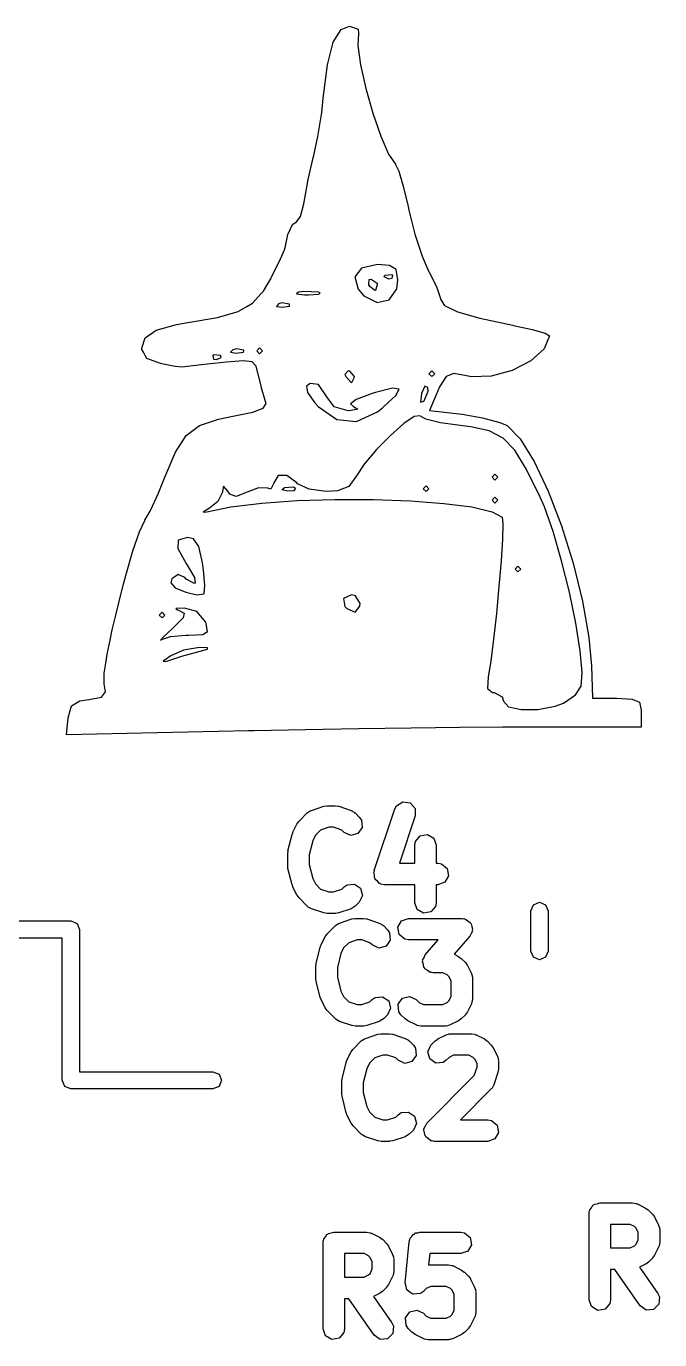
# Model space of a CAD drawing. Extents: x 83.3 to 116.7, y -117 to -83.3.
# Drawn here: x 88.71 to 93.13, y -92.75 to -83.6 of the extents above; entities that cross this region are included whole.
import ezdxf

# ---------------------------------------------------------------- set-up
doc = ezdxf.new("R2010")
doc.units = 0
doc.layers.add('BLACK', color=7, linetype='CONTINUOUS')

msp = doc.modelspace()

# ---------------------------------------------------------------- linework, layer by layer
at = {"layer": 'BLACK', "linetype": 'CONTINUOUS'}
for p, q in [((90.8536, -83.7102), (90.9085, -83.6227)), ((90.9085, -83.6227), (90.9674, -83.6)), ((90.9674, -83.6), (91.0264, -83.6193)), ((91.0291, -83.6506), (91.0242, -83.7332)), ((91.0264, -83.6193), (91.0291, -83.6506)), ((90.8125, -83.8678), (90.8536, -83.7102)), ((91.0242, -83.7332), (91.0434, -83.8677)), ((90.7836, -84.1), (90.8125, -83.8678)), ((91.0434, -83.8677), (91.0805, -84.0322)), ((91.0805, -84.0322), (91.1294, -84.2054)), ((90.7726, -84.201), (90.7836, -84.1)), ((90.7467, -84.3673), (90.7726, -84.201)), ((91.1294, -84.2054), (91.184, -84.3655)), ((90.7173, -84.5), (90.7467, -84.3673)), ((91.184, -84.3655), (91.2381, -84.4909)), ((90.7131, -84.5154), (90.7173, -84.5)), ((91.2381, -84.4909), (91.2857, -84.5601)), ((90.6773, -84.6666), (90.7131, -84.5154)), ((91.2857, -84.5601), (91.2877, -84.5616)), ((91.2877, -84.5616), (91.3097, -84.6086)), ((90.6517, -84.81), (90.6773, -84.6666)), ((91.3097, -84.6086), (91.3407, -84.7132)), ((91.3407, -84.7132), (91.3745, -84.8544)), ((90.6245, -84.9247), (90.6475, -84.8372)), ((90.6475, -84.8372), (90.6517, -84.81)), ((91.3745, -84.8544), (91.3801, -84.8806)), ((90.5702, -84.981), (90.5985, -84.96)), ((90.5985, -84.96), (90.6245, -84.9247)), ((91.3801, -84.8806), (91.422, -85.0471)), ((90.5208, -85.1302), (90.5362, -85.0496)), ((90.5362, -85.0496), (90.5702, -84.981)), ((91.422, -85.0471), (91.4722, -85.2009)), ((90.5125, -85.1578), (90.5208, -85.1302)), ((90.4237, -85.3452), (90.4756, -85.2413)), ((90.4756, -85.2413), (90.5125, -85.1578)), ((91.4722, -85.2009), (91.5202, -85.3093)), ((91.049, -85.2836), (91.0024, -85.3452)), ((91.1605, -85.26), (91.049, -85.2836)), ((91.2443, -85.265), (91.1605, -85.26)), ((91.2071, -85.3454), (91.2133, -85.3333)), ((91.2133, -85.3333), (91.2608, -85.3285)), ((91.2913, -85.2943), (91.2443, -85.265)), ((91.2608, -85.3285), (91.2667, -85.3333)), ((91.2667, -85.3333), (91.2612, -85.3571)), ((91.304, -85.3663), (91.2913, -85.2943)), ((91.5202, -85.3093), (91.5213, -85.3112)), ((91.5213, -85.3112), (91.5727, -85.4117)), ((90.3659, -85.4447), (90.4193, -85.3541)), ((90.4193, -85.3541), (90.4237, -85.3452)), ((91.0024, -85.3452), (91.0269, -85.4308)), ((91.1, -85.4), (91.1032, -85.3631)), ((91.1082, -85.412), (91.1, -85.4)), ((91.1032, -85.3631), (91.1176, -85.36)), ((91.1424, -85.44), (91.1082, -85.412)), ((91.1176, -85.36), (91.1584, -85.389)), ((91.16, -85.4), (91.1464, -85.439)), ((91.1584, -85.389), (91.16, -85.4)), ((91.24, -85.36), (91.2071, -85.3454)), ((91.2612, -85.3571), (91.24, -85.36)), ((91.2966, -85.4283), (91.304, -85.3663)), ((91.5727, -85.4117), (91.5991, -85.4893)), ((90.2911, -85.5274), (90.3484, -85.464)), ((90.3484, -85.464), (90.3659, -85.4447)), ((90.61, -85.4524), (90.5975, -85.464)), ((90.5975, -85.464), (90.6529, -85.4703)), ((90.6486, -85.4462), (90.61, -85.4524)), ((90.75, -85.4524), (90.6486, -85.4462)), ((90.6529, -85.4703), (90.68, -85.4707)), ((90.68, -85.4707), (90.7528, -85.4665)), ((90.7613, -85.4562), (90.75, -85.4524)), ((90.7528, -85.4665), (90.7613, -85.4562)), ((91.0269, -85.4308), (91.0664, -85.4773)), ((91.0664, -85.4773), (91.1583, -85.5241)), ((91.1464, -85.439), (91.1424, -85.44)), ((91.1583, -85.5241), (91.2431, -85.504)), ((91.2431, -85.504), (91.2966, -85.4283)), ((91.5991, -85.4893), (91.6, -85.4992)), ((91.6, -85.4992), (91.6285, -85.5442)), ((90.0462, -85.6273), (90.1905, -85.5851)), ((90.1905, -85.5851), (90.2509, -85.5504)), ((90.2509, -85.5504), (90.2911, -85.5274)), ((90.4725, -85.5327), (90.4573, -85.5504)), ((90.4573, -85.5504), (90.4967, -85.5568)), ((90.4956, -85.5263), (90.4725, -85.5327)), ((90.5492, -85.5358), (90.4956, -85.5263)), ((90.4967, -85.5568), (90.5485, -85.5495)), ((90.5485, -85.5495), (90.5492, -85.5358)), ((91.6285, -85.5442), (91.7181, -85.5883)), ((91.7181, -85.5883), (91.8751, -85.6335)), ((89.6198, -85.7164), (89.7608, -85.6772)), ((89.7608, -85.6772), (89.84, -85.6637)), ((89.84, -85.6637), (90.0462, -85.6273)), ((91.8751, -85.6335), (92.1056, -85.6822)), ((92.1056, -85.6822), (92.11, -85.6831)), ((92.11, -85.6831), (92.2388, -85.7112)), ((89.52, -85.8424), (89.5431, -85.7694)), ((89.5431, -85.7694), (89.6198, -85.7164)), ((92.2388, -85.7112), (92.329, -85.738)), ((92.36, -85.7563), (92.3237, -85.8453)), ((92.329, -85.738), (92.36, -85.7563)), ((89.5202, -85.8503), (89.52, -85.8424)), ((89.5308, -85.8704), (89.5202, -85.8503)), ((89.5428, -85.8933), (89.5308, -85.8704)), ((90.1525, -85.8527), (90.1373, -85.8704)), ((90.1373, -85.8704), (90.1767, -85.8768)), ((90.1756, -85.8463), (90.1525, -85.8527)), ((90.2292, -85.8558), (90.1756, -85.8463)), ((90.1767, -85.8768), (90.2285, -85.8695)), ((90.2285, -85.8695), (90.229, -85.86)), ((90.229, -85.86), (90.2292, -85.8558)), ((90.34, -85.84), (90.32, -85.86)), ((90.32, -85.86), (90.34, -85.88)), ((90.36, -85.86), (90.34, -85.84)), ((90.34, -85.88), (90.36, -85.86)), ((92.3237, -85.8453), (92.2294, -85.9288)), ((89.5528, -85.9124), (89.5428, -85.8933)), ((89.65, -85.9494), (89.5528, -85.9124)), ((89.6586, -85.9513), (89.65, -85.9494)), ((89.7509, -85.9683), (89.6586, -85.9513)), ((89.8, -85.9733), (89.7509, -85.9683)), ((89.8365, -85.9688), (89.8, -85.9733)), ((89.933, -85.9579), (89.8365, -85.9688)), ((90.0647, -85.9435), (89.933, -85.9579)), ((90.0192, -85.8885), (90.0133, -85.8933)), ((90.0133, -85.8933), (90.0188, -85.9171)), ((90.0188, -85.9171), (90.04, -85.92)), ((90.0667, -85.8933), (90.0192, -85.8885)), ((90.04, -85.92), (90.0729, -85.9054)), ((90.1094, -85.9387), (90.0647, -85.9435)), ((90.0729, -85.9054), (90.0667, -85.8933)), ((90.2253, -85.9294), (90.1094, -85.9387)), ((90.2875, -85.9369), (90.2253, -85.9294)), ((90.3163, -85.9679), (90.2875, -85.9369)), ((90.3309, -86.0245), (90.3163, -85.9679)), ((92.2294, -85.9288), (92.0989, -85.9963)), ((90.3319, -86.0286), (90.3309, -86.0245)), ((90.3504, -86.1072), (90.3319, -86.0286)), ((90.9576, -86), (90.9337, -86.0245)), ((90.9337, -86.0245), (90.94, -86.04)), ((90.94, -86.04), (90.9759, -86.0782)), ((90.9692, -86.0015), (90.9576, -86)), ((90.984, -86.02), (90.9692, -86.0015)), ((90.9824, -86.08), (90.9995, -86.0491)), ((91, -86.04), (90.984, -86.02)), ((90.9995, -86.0491), (91, -86.04)), ((91.54, -86), (91.52, -86.02)), ((91.52, -86.02), (91.54, -86.04)), ((91.56, -86.02), (91.54, -86)), ((91.54, -86.04), (91.56, -86.02)), ((91.6394, -86.0379), (91.5943, -86.1112)), ((91.6935, -86.0175), (91.6394, -86.0379)), ((91.781, -86.0345), (91.6935, -86.0175)), ((91.8165, -86.0418), (91.781, -86.0345)), ((91.954, -86.0375), (91.8165, -86.0418)), ((92.0989, -85.9963), (91.954, -86.0375)), ((90.3527, -86.117), (90.3504, -86.1072)), ((90.3797, -86.2053), (90.3527, -86.117)), ((90.6914, -86.0878), (90.6661, -86.1072)), ((90.6661, -86.1072), (90.6734, -86.1501)), ((90.6734, -86.1501), (90.7251, -86.2233)), ((90.7503, -86.0947), (90.6914, -86.0878)), ((90.8073, -86.18), (90.7503, -86.0947)), ((90.9759, -86.0782), (90.9824, -86.08)), ((91.1237, -86.1569), (91.0122, -86.1983)), ((91.1478, -86.1493), (91.1237, -86.1569)), ((91.2649, -86.1197), (91.1478, -86.1493)), ((91.3114, -86.1266), (91.2649, -86.1197)), ((91.2883, -86.1716), (91.3114, -86.1266)), ((91.4692, -86.1568), (91.4602, -86.2185)), ((91.4909, -86.1052), (91.4692, -86.1568)), ((91.4867, -86.2093), (91.5149, -86.1401)), ((91.5115, -86.1145), (91.4909, -86.1052)), ((91.5149, -86.1401), (91.5115, -86.1145)), ((91.5943, -86.1112), (91.5696, -86.1674)), ((90.3636, -86.2602), (90.3846, -86.2277)), ((90.3846, -86.2277), (90.3797, -86.2053)), ((90.7251, -86.2233), (90.7469, -86.2472)), ((90.7469, -86.2472), (90.8773, -86.3393)), ((90.8591, -86.2506), (90.8073, -86.18)), ((91.0122, -86.1983), (90.9741, -86.2284)), ((90.9741, -86.2284), (90.9937, -86.2472)), ((90.9937, -86.2472), (91.0233, -86.2673)), ((91.1969, -86.2564), (91.2378, -86.2185)), ((91.2378, -86.2185), (91.2883, -86.1716)), ((91.4602, -86.2185), (91.4849, -86.2111)), ((91.4849, -86.2111), (91.4867, -86.2093)), ((91.5696, -86.1674), (91.5241, -86.2748)), ((89.9219, -86.3793), (90.0527, -86.3351)), ((90.0527, -86.3351), (90.1541, -86.3148)), ((90.1541, -86.3148), (90.2915, -86.2869)), ((90.2915, -86.2869), (90.3636, -86.2602)), ((90.9564, -86.2772), (90.8591, -86.2506)), ((90.8773, -86.3393), (91.0155, -86.3519)), ((90.9784, -86.2763), (90.9564, -86.2772)), ((91.0233, -86.2673), (90.9784, -86.2763)), ((91.0155, -86.3519), (91.1606, -86.2848)), ((91.1606, -86.2848), (91.1969, -86.2564)), ((91.4175, -86.3166), (91.344, -86.3668)), ((91.4557, -86.3131), (91.4175, -86.3166)), ((91.4991, -86.3359), (91.4557, -86.3131)), ((91.6013, -86.3611), (91.4991, -86.3359)), ((91.5241, -86.2748), (91.7521, -86.3016)), ((91.7521, -86.3016), (91.8939, -86.3257)), ((91.8939, -86.3257), (92.0138, -86.3588)), ((89.8287, -86.4502), (89.9219, -86.3793)), ((91.344, -86.3668), (91.251, -86.4487)), ((91.7375, -86.3812), (91.6013, -86.3611)), ((91.8121, -86.3903), (91.7375, -86.3812)), ((91.9389, -86.4179), (91.8121, -86.3903)), ((92.0361, -86.4675), (91.9389, -86.4179)), ((92.0138, -86.3588), (92.064, -86.3812)), ((92.064, -86.3812), (92.1564, -86.4737)), ((89.7543, -86.5648), (89.8287, -86.4502)), ((91.251, -86.4487), (91.1543, -86.5476)), ((92.1182, -86.5523), (92.0361, -86.4675)), ((92.1564, -86.4737), (92.254, -86.6306)), ((89.6795, -86.74), (89.7543, -86.5648)), ((91.1543, -86.5476), (91.0696, -86.6484)), ((92.1999, -86.6854), (92.1182, -86.5523)), ((91.0696, -86.6484), (91.0158, -86.73)), ((92.2961, -86.88), (92.1999, -86.6854)), ((92.254, -86.6306), (92.3514, -86.8368)), ((89.6322, -86.8563), (89.6795, -86.74)), ((90.44, -86.7824), (90.4192, -86.8229)), ((90.4682, -86.7284), (90.44, -86.7796)), ((90.44, -86.7796), (90.44, -86.7824)), ((90.5304, -86.7284), (90.4682, -86.7284)), ((90.6, -86.78), (90.5304, -86.7284)), ((90.6049, -86.7853), (90.6, -86.78)), ((90.6853, -86.8245), (90.6049, -86.7853)), ((91.0158, -86.73), (90.9606, -86.8053)), ((91.96, -86.74), (91.98, -86.72)), ((91.98, -86.76), (91.96, -86.74)), ((91.98, -86.72), (92, -86.74)), ((92, -86.74), (91.98, -86.76)), ((89.5792, -86.9722), (89.6322, -86.8563)), ((90.0806, -86.8439), (90.048, -86.9097)), ((90.0807, -86.8393), (90.0806, -86.8439)), ((90.0882, -86.802), (90.0807, -86.8393)), ((90.118, -86.8382), (90.0882, -86.802)), ((90.1333, -86.8589), (90.118, -86.8382)), ((90.1767, -86.8753), (90.1333, -86.8589)), ((90.2536, -86.8434), (90.1767, -86.8753)), ((90.332, -86.8148), (90.2536, -86.8434)), ((90.3962, -86.8176), (90.332, -86.8148)), ((90.4192, -86.8229), (90.3962, -86.8176)), ((90.494, -86.8271), (90.5125, -86.8127)), ((90.5367, -86.8368), (90.494, -86.8271)), ((90.5125, -86.8127), (90.575, -86.8079)), ((90.5772, -86.834), (90.5367, -86.8368)), ((90.575, -86.8079), (90.5892, -86.8158)), ((90.5892, -86.8158), (90.5772, -86.834)), ((90.8039, -86.84), (90.6853, -86.8245)), ((90.8817, -86.8359), (90.8039, -86.84)), ((90.9606, -86.8053), (90.8817, -86.8359)), ((91.48, -86.82), (91.5, -86.8)), ((91.5, -86.84), (91.48, -86.82)), ((91.5, -86.8), (91.52, -86.82)), ((91.52, -86.82), (91.5, -86.84)), ((91.96, -86.9), (91.98, -86.88)), ((91.98, -86.88), (92, -86.9)), ((92.3246, -86.9461), (92.2961, -86.88)), ((92.3514, -86.8368), (92.4435, -87.0776)), ((89.5734, -86.9826), (89.5792, -86.9722)), ((89.99, -86.9551), (89.9474, -86.9826)), ((89.9474, -86.9826), (89.9717, -86.9819)), ((89.9717, -86.9819), (90.1401, -86.9462)), ((90.048, -86.9097), (89.99, -86.9551)), ((90.1401, -86.9462), (90.3545, -86.92)), ((90.3545, -86.92), (90.6008, -86.903)), ((90.6008, -86.903), (90.8649, -86.8949)), ((90.8649, -86.8949), (91.1328, -86.8956)), ((91.1328, -86.8956), (91.3903, -86.9048)), ((91.3903, -86.9048), (91.6232, -86.9222)), ((91.6232, -86.9222), (91.8177, -86.9476)), ((91.8177, -86.9476), (91.9594, -86.9807)), ((91.9594, -86.9807), (92.031, -87.0177)), ((91.98, -86.92), (91.96, -86.9)), ((92, -86.9), (91.98, -86.92)), ((92.3855, -87.1187), (92.3246, -86.9461)), ((89.503, -87.1196), (89.5391, -87.0426)), ((89.5391, -87.0426), (89.541, -87.04)), ((89.541, -87.04), (89.5734, -86.9826)), ((92.031, -87.0177), (92.0355, -87.0634)), ((92.0355, -87.0634), (92.0322, -87.1711)), ((89.4575, -87.2532), (89.503, -87.1196)), ((89.8375, -87.16), (89.7734, -87.1785)), ((89.8802, -87.1701), (89.8375, -87.16)), ((92.4448, -87.3233), (92.3855, -87.1187)), ((92.4435, -87.0776), (92.5249, -87.3378)), ((89.4076, -87.4242), (89.4575, -87.2532)), ((89.7734, -87.1785), (89.77, -87.2374)), ((89.77, -87.2374), (89.8275, -87.3419)), ((89.9168, -87.2229), (89.8802, -87.1701)), ((89.9417, -87.3375), (89.9168, -87.2229)), ((92.0322, -87.1711), (92.0224, -87.323)), ((89.8275, -87.3419), (89.8427, -87.3638)), ((89.9484, -87.387), (89.9417, -87.3375)), ((92.0224, -87.323), (92.0079, -87.5017)), ((92.4987, -87.5418), (92.4448, -87.3233)), ((92.5249, -87.3378), (92.5904, -87.6026)), ((89.3944, -87.4746), (89.4076, -87.4242)), ((89.7731, -87.4185), (89.7278, -87.4471)), ((89.8196, -87.4393), (89.7731, -87.4185)), ((89.8283, -87.4508), (89.8196, -87.4393)), ((89.8427, -87.3638), (89.8866, -87.439)), ((89.8866, -87.439), (89.8907, -87.4783)), ((89.9573, -87.4917), (89.9484, -87.387)), ((92.12, -87.38), (92.14, -87.36)), ((92.14, -87.4), (92.12, -87.38)), ((92.14, -87.36), (92.16, -87.38)), ((92.16, -87.38), (92.14, -87.4)), ((89.3656, -87.5844), (89.3944, -87.4746)), ((89.7278, -87.4471), (89.72, -87.4746)), ((89.72, -87.4746), (89.7521, -87.5096)), ((89.7521, -87.5096), (89.825, -87.5418)), ((89.8851, -87.48), (89.8283, -87.4508)), ((89.8907, -87.4783), (89.8851, -87.48)), ((89.9542, -87.5494), (89.9573, -87.4917)), ((92.0079, -87.5017), (91.9902, -87.6895)), ((89.3374, -87.7), (89.3578, -87.6138)), ((89.3578, -87.6138), (89.3656, -87.5844)), ((89.825, -87.5418), (89.9033, -87.5601)), ((89.9033, -87.5601), (89.9517, -87.5532)), ((89.9517, -87.5532), (89.9542, -87.5494)), ((90.98, -87.56), (90.9249, -87.5844)), ((90.9249, -87.5844), (90.9348, -87.6397)), ((91.008, -87.567), (90.98, -87.56)), ((91.04, -87.62), (91.008, -87.567)), ((91.0387, -87.6372), (91.04, -87.62)), ((92.5432, -87.7562), (92.4987, -87.5418)), ((92.5904, -87.6026), (92.6349, -87.857)), ((89.313, -87.8029), (89.3374, -87.7)), ((89.66, -87.68), (89.64, -87.7)), ((89.64, -87.7), (89.66, -87.72)), ((89.68, -87.7), (89.66, -87.68)), ((89.66, -87.72), (89.68, -87.7)), ((89.8157, -87.6528), (89.7571, -87.6535)), ((89.7571, -87.6535), (89.7679, -87.6647)), ((89.7679, -87.6647), (89.774, -87.6665)), ((89.774, -87.6665), (89.8152, -87.6858)), ((89.8152, -87.6858), (89.8067, -87.7192)), ((89.9017, -87.6743), (89.8157, -87.6528)), ((89.9644, -87.75), (89.9017, -87.6743)), ((90.9348, -87.6397), (90.9467, -87.6533)), ((90.9467, -87.6533), (91.0052, -87.6788)), ((91.0052, -87.6788), (91.0387, -87.6372)), ((91.9902, -87.6895), (91.9707, -87.8689)), ((89.2983, -87.8741), (89.313, -87.8029)), ((89.7324, -87.7937), (89.6698, -87.8526)), ((89.7428, -87.7842), (89.7324, -87.7937)), ((89.8067, -87.7192), (89.7428, -87.7842)), ((89.968, -87.7601), (89.9644, -87.75)), ((89.9778, -87.8136), (89.968, -87.7601)), ((92.5744, -87.9486), (92.5432, -87.7562)), ((89.278, -87.9727), (89.2983, -87.8741)), ((89.6698, -87.8526), (89.6501, -87.8741)), ((89.6501, -87.8741), (89.6564, -87.87)), ((89.6564, -87.87), (89.7199, -87.8503)), ((89.7199, -87.8503), (89.8251, -87.8403)), ((89.8251, -87.8403), (89.8467, -87.84)), ((89.8467, -87.84), (89.9433, -87.8357)), ((89.9433, -87.8357), (89.9778, -87.8136)), ((91.9707, -87.8689), (91.9511, -88.0222)), ((92.6349, -87.857), (92.6521, -88.0547)), ((89.2703, -88.0211), (89.278, -87.9727)), ((89.72, -87.9842), (89.6668, -88.0211)), ((89.7, -88.0178), (89.7985, -87.9872)), ((89.81, -87.9447), (89.72, -87.9842)), ((89.7985, -87.9872), (89.9, -87.9591)), ((89.92, -87.9255), (89.81, -87.9447)), ((89.9, -87.9591), (89.9758, -87.9378)), ((89.9775, -87.9286), (89.92, -87.9255)), ((89.9758, -87.9378), (89.9775, -87.9286)), ((92.5885, -88.1009), (92.5744, -87.9486)), ((89.2573, -88.104), (89.2703, -88.0211)), ((89.6668, -88.0211), (89.6851, -88.0227)), ((89.6851, -88.0227), (89.7, -88.0178)), ((91.9511, -88.0222), (91.9332, -88.13)), ((92.6521, -88.0547), (92.66, -88.2799)), ((89.2559, -88.178), (89.2573, -88.104)), ((91.9332, -88.13), (91.9278, -88.2118)), ((92.5815, -88.1953), (92.5885, -88.1009)), ((89.2377, -88.2717), (89.2647, -88.2351)), ((89.2647, -88.2351), (89.2559, -88.178)), ((91.9278, -88.2118), (91.9634, -88.2394)), ((91.9634, -88.2394), (91.9753, -88.24)), ((91.9753, -88.24), (92.0313, -88.27)), ((92.4573, -88.3139), (92.5412, -88.2545)), ((92.5412, -88.2545), (92.5815, -88.1953)), ((89.0067, -88.4165), (89.029, -88.3333)), ((89.029, -88.3333), (89.0878, -88.2969)), ((89.0878, -88.2969), (89.1501, -88.2875)), ((89.1501, -88.2875), (89.2377, -88.2717)), ((92.0313, -88.27), (92.04, -88.3)), ((92.04, -88.3), (92.0748, -88.3393)), ((92.0748, -88.3393), (92.1627, -88.3588)), ((92.2793, -88.3577), (92.3999, -88.335)), ((92.3999, -88.335), (92.4573, -88.3139)), ((92.66, -88.2799), (92.83, -88.2799)), ((92.83, -88.2799), (92.9371, -88.2847)), ((92.9371, -88.2847), (92.9864, -88.3076)), ((92.9864, -88.3076), (92.9997, -88.3614)), ((88.9934, -88.5331), (89.0067, -88.4165)), ((92.1627, -88.3588), (92.2793, -88.3577)), ((92.9997, -88.3614), (93, -88.38)), ((93, -88.38), (93, -88.48)), ((90.2632, -88.5065), (88.9934, -88.5331)), ((90.3021, -88.5057), (90.2632, -88.5065)), ((90.6606, -88.4989), (90.3021, -88.5057)), ((91.0312, -88.4927), (90.6606, -88.4989)), ((91.3956, -88.4875), (91.0312, -88.4927)), ((91.7352, -88.4835), (91.3956, -88.4875)), ((92.0316, -88.4809), (91.7352, -88.4835)), ((92.2665, -88.48), (92.0316, -88.4809)), ((93, -88.48), (92.2665, -88.48)), ((90.6145, -89.1356), (90.6716, -89.0784)), ((90.6716, -89.0784), (90.693, -89.0635)), ((90.693, -89.0635), (90.6974, -89.0631)), ((90.6974, -89.0631), (90.7009, -89.0603)), ((90.7009, -89.0603), (90.7867, -89.0317)), ((90.7867, -89.0317), (90.8088, -89.0284)), ((90.8088, -89.0284), (90.8104, -89.0279)), ((90.8104, -89.0279), (90.8675, -89.0279)), ((90.8675, -89.0279), (90.8896, -89.0318)), ((90.8896, -89.0318), (90.8912, -89.0317)), ((90.8912, -89.0317), (90.977, -89.0603)), ((90.977, -89.0603), (90.9999, -89.0727)), ((90.9999, -89.0727), (91.0022, -89.0765)), ((91.0022, -89.0765), (91.0063, -89.0784)), ((91.0063, -89.0784), (91.0348, -89.107)), ((91.1392, -89.4792), (91.2821, -89.0506)), ((91.2821, -89.0506), (91.2945, -89.0277)), ((91.2945, -89.0277), (91.3382, -89.0008)), ((91.3382, -89.0008), (91.389, -89.0084)), ((91.389, -89.0084), (91.423, -89.0467)), ((91.423, -89.0467), (91.4244, -89.098)), ((90.5719, -89.2122), (90.6004, -89.1551)), ((90.6004, -89.1551), (90.6138, -89.137)), ((90.6138, -89.137), (90.6145, -89.1356)), ((91.0348, -89.107), (91.0498, -89.1283)), ((91.0498, -89.1283), (91.0543, -89.1794)), ((91.4244, -89.098), (91.3144, -89.4279)), ((90.5376, -89.3418), (90.5662, -89.2275)), ((90.5662, -89.2275), (90.5715, -89.2157)), ((90.5715, -89.2157), (90.5719, -89.2122)), ((90.7292, -89.233), (90.7097, -89.2719)), ((90.7652, -89.197), (90.7292, -89.233)), ((90.8226, -89.1779), (90.7652, -89.197)), ((90.8554, -89.1779), (90.8226, -89.1779)), ((90.9127, -89.197), (90.8554, -89.1779)), ((90.9288, -89.2131), (90.9127, -89.197)), ((90.9753, -89.2347), (90.9288, -89.2131)), ((91.0248, -89.2215), (90.9753, -89.2347)), ((91.0543, -89.1794), (91.0248, -89.2215)), ((91.4256, -89.2772), (91.4586, -89.2379)), ((91.4586, -89.2379), (91.5091, -89.229)), ((91.5091, -89.229), (91.5535, -89.2547)), ((91.5535, -89.2547), (91.5711, -89.3029)), ((90.5354, -89.36), (90.538, -89.3453)), ((90.5354, -89.4457), (90.5354, -89.36)), ((90.538, -89.3453), (90.5376, -89.3418)), ((90.7097, -89.2719), (90.6854, -89.3693)), ((91.4211, -89.3029), (91.4256, -89.2772)), ((91.4211, -89.4279), (91.4211, -89.3029)), ((91.5711, -89.3029), (91.5711, -89.4279)), ((90.5366, -89.449), (90.5354, -89.4457)), ((90.5376, -89.4639), (90.5366, -89.449)), ((90.6854, -89.3693), (90.6854, -89.4365)), ((90.6854, -89.4365), (90.7097, -89.5338)), ((91.3144, -89.4279), (91.4211, -89.4279)), ((91.5711, -89.4279), (91.5818, -89.4279)), ((91.5818, -89.4279), (91.6075, -89.4324)), ((91.6075, -89.4324), (91.6468, -89.4654)), ((90.5662, -89.5782), (90.5376, -89.4639)), ((90.7097, -89.5338), (90.7292, -89.5727)), ((91.1365, -89.4899), (91.1394, -89.4849)), ((91.1401, -89.51), (91.1365, -89.4899)), ((91.1394, -89.4849), (91.1392, -89.4792)), ((91.1406, -89.5304), (91.1401, -89.51)), ((91.1444, -89.5347), (91.1406, -89.5304)), ((91.1454, -89.5404), (91.1444, -89.5347)), ((91.1611, -89.5535), (91.1454, -89.5404)), ((91.6557, -89.5159), (91.63, -89.5603)), ((91.6468, -89.4654), (91.6557, -89.5159)), ((90.5682, -89.5812), (90.5662, -89.5782)), ((90.5719, -89.5936), (90.5682, -89.5812)), ((90.6004, -89.6507), (90.5719, -89.5936)), ((90.7292, -89.5727), (90.7652, -89.6088)), ((90.7652, -89.6088), (90.8226, -89.6279)), ((90.8226, -89.6279), (90.8554, -89.6279)), ((90.8554, -89.6279), (90.9127, -89.6088)), ((90.9127, -89.6088), (90.9288, -89.5927)), ((90.9288, -89.5927), (90.9501, -89.5778)), ((90.9501, -89.5778), (91.0012, -89.5733)), ((91.0012, -89.5733), (91.0432, -89.6027)), ((91.0432, -89.6027), (91.0565, -89.6523)), ((91.1747, -89.5688), (91.1611, -89.5535)), ((91.1803, -89.5697), (91.1747, -89.5688)), ((91.1847, -89.5734), (91.1803, -89.5697)), ((91.2104, -89.5779), (91.1847, -89.5734)), ((91.4211, -89.5779), (91.2104, -89.5779)), ((91.4211, -89.7029), (91.4211, -89.5779)), ((91.5818, -89.5779), (91.5711, -89.5779)), ((91.5711, -89.5779), (91.5711, -89.7029)), ((91.63, -89.5603), (91.5818, -89.5779)), ((90.6016, -89.6518), (90.6004, -89.6507)), ((90.6145, -89.6702), (90.6016, -89.6518)), ((90.6716, -89.7273), (90.6145, -89.6702)), ((91.0348, -89.6988), (91.0063, -89.7273)), ((91.0565, -89.6523), (91.0348, -89.6988)), ((91.4386, -89.7511), (91.4211, -89.7029)), ((91.5711, -89.7029), (91.5666, -89.7285)), ((92.23, -89.7594), (92.2476, -89.717)), ((92.2476, -89.717), (92.29, -89.6994)), ((92.29, -89.6994), (92.3324, -89.717)), ((92.3324, -89.717), (92.35, -89.7594)), ((90.6757, -89.7292), (90.6716, -89.7273)), ((90.678, -89.7331), (90.6757, -89.7292)), ((90.701, -89.7455), (90.678, -89.7331)), ((90.7867, -89.774), (90.701, -89.7455)), ((90.7883, -89.774), (90.7867, -89.774)), ((90.8104, -89.7779), (90.7883, -89.774)), ((90.8675, -89.7779), (90.8104, -89.7779)), ((90.8691, -89.7773), (90.8675, -89.7779)), ((90.8912, -89.774), (90.8691, -89.7773)), ((90.977, -89.7455), (90.8912, -89.774)), ((90.8971, -89.8448), (90.9828, -89.8162)), ((90.9805, -89.7427), (90.977, -89.7455)), ((90.9849, -89.7423), (90.9805, -89.7427)), ((90.9828, -89.8162), (91.005, -89.8129)), ((91.0063, -89.7273), (90.9849, -89.7423)), ((91.005, -89.8129), (91.0065, -89.8123)), ((91.0065, -89.8123), (91.0637, -89.8123)), ((91.0637, -89.8123), (91.0857, -89.8162)), ((91.0857, -89.8162), (91.0874, -89.8162)), ((91.0874, -89.8162), (91.1731, -89.8448)), ((91.3297, -89.8299), (91.3779, -89.8123)), ((91.3779, -89.8123), (91.7494, -89.8123)), ((91.4831, -89.7767), (91.4386, -89.7511)), ((91.5336, -89.7678), (91.4831, -89.7767)), ((91.5666, -89.7285), (91.5336, -89.7678)), ((91.7494, -89.8123), (91.7605, -89.8143)), ((91.7605, -89.8143), (91.7639, -89.8138)), ((91.7639, -89.8138), (91.7666, -89.8154)), ((91.7666, -89.8154), (91.775, -89.8169)), ((91.775, -89.8169), (91.7905, -89.8299)), ((92.23, -90.0406), (92.23, -89.7594)), ((92.35, -89.7594), (92.35, -90.0406)), ((86.525, -89.83), (89.025, -89.83)), ((89.025, -89.83), (89.0674, -89.8476)), ((89.0674, -89.8476), (89.085, -89.89)), ((89.085, -89.89), (89.085, -90.88)), ((90.8106, -89.92), (90.8678, -89.8629)), ((90.8678, -89.8629), (90.8891, -89.8479)), ((90.8891, -89.8479), (90.8936, -89.8475)), ((90.8936, -89.8475), (90.8971, -89.8448)), ((91.1731, -89.8448), (91.196, -89.8572)), ((91.196, -89.8572), (91.1983, -89.861)), ((91.1983, -89.861), (91.2024, -89.8629)), ((91.2024, -89.8629), (91.231, -89.8915)), ((91.231, -89.8915), (91.2459, -89.9128)), ((91.3041, -89.8743), (91.3297, -89.8299)), ((91.313, -89.9248), (91.3041, -89.8743)), ((91.7905, -89.8299), (91.8078, -89.8403)), ((91.8078, -89.8403), (91.8097, -89.846)), ((91.8097, -89.846), (91.8143, -89.8498)), ((91.8232, -89.9004), (91.8131, -89.9179)), ((91.8143, -89.8498), (91.8178, -89.8698)), ((91.8178, -89.8698), (91.8243, -89.8889)), ((91.8243, -89.8889), (91.8222, -89.8945)), ((91.8222, -89.8945), (91.8232, -89.9004)), ((88.965, -89.95), (86.525, -89.95)), ((88.965, -90.94), (88.965, -89.95)), ((90.7623, -90.012), (90.7676, -90.0002)), ((90.7676, -90.0002), (90.768, -89.9967)), ((90.768, -89.9967), (90.7966, -89.9395)), ((90.7966, -89.9395), (90.8099, -89.9215)), ((90.8099, -89.9215), (90.8106, -89.92)), ((90.9613, -89.9815), (90.9253, -90.0175)), ((91.0187, -89.9623), (90.9613, -89.9815)), ((91.0515, -89.9623), (91.0187, -89.9623)), ((91.1089, -89.9815), (91.0515, -89.9623)), ((91.1249, -89.9975), (91.1089, -89.9815)), ((91.1714, -90.0192), (91.1249, -89.9975)), ((91.2504, -89.9639), (91.221, -90.0059)), ((91.2459, -89.9128), (91.2504, -89.9639)), ((91.3523, -89.9578), (91.313, -89.9248)), ((91.3779, -89.9623), (91.3523, -89.9578)), ((91.5841, -89.9623), (91.3779, -89.9623)), ((91.4929, -90.0665), (91.5841, -89.9623)), ((91.8058, -89.9367), (91.6958, -90.0624)), ((91.8131, -89.9179), (91.8058, -89.9367)), ((90.7337, -90.1263), (90.7623, -90.012)), ((90.9058, -90.0564), (90.8815, -90.1537)), ((90.9253, -90.0175), (90.9058, -90.0564)), ((91.221, -90.0059), (91.1714, -90.0192)), ((91.4755, -90.1029), (91.4856, -90.0854)), ((91.4856, -90.0854), (91.4929, -90.0665)), ((91.6958, -90.0624), (91.7258, -90.0774)), ((91.7258, -90.0774), (91.7438, -90.0908)), ((91.7438, -90.0908), (91.7453, -90.0915)), ((91.7453, -90.0915), (91.7738, -90.12)), ((92.2476, -90.083), (92.23, -90.0406)), ((92.29, -90.1006), (92.2476, -90.083)), ((92.3324, -90.083), (92.29, -90.1006)), ((92.35, -90.0406), (92.3324, -90.083)), ((90.7315, -90.1445), (90.7341, -90.1297)), ((90.7315, -90.2302), (90.7315, -90.1445)), ((90.7341, -90.1297), (90.7337, -90.1263)), ((90.8815, -90.1537), (90.8815, -90.221)), ((91.4744, -90.1144), (91.4765, -90.1088)), ((91.4809, -90.1335), (91.4744, -90.1144)), ((91.4765, -90.1088), (91.4755, -90.1029)), ((91.4844, -90.1534), (91.4809, -90.1335)), ((91.489, -90.1573), (91.4844, -90.1534)), ((91.4909, -90.1629), (91.489, -90.1573)), ((91.5082, -90.1734), (91.4909, -90.1629)), ((91.5237, -90.1864), (91.5082, -90.1734)), ((91.7738, -90.12), (91.7867, -90.1384)), ((91.7867, -90.1384), (91.7879, -90.1395)), ((91.7879, -90.1395), (91.8164, -90.1967)), ((90.7327, -90.2335), (90.7315, -90.2302)), ((90.7337, -90.2484), (90.7327, -90.2335)), ((90.7623, -90.3627), (90.7337, -90.2484)), ((90.8815, -90.221), (90.9058, -90.3183)), ((91.5322, -90.1879), (91.5237, -90.1864)), ((91.5348, -90.1895), (91.5322, -90.1879)), ((91.5383, -90.189), (91.5348, -90.1895)), ((91.5494, -90.1909), (91.5383, -90.189)), ((91.6174, -90.1909), (91.5494, -90.1909)), ((91.6478, -90.2061), (91.6174, -90.1909)), ((91.6592, -90.2175), (91.6478, -90.2061)), ((91.6744, -90.2479), (91.6592, -90.2175)), ((91.6744, -90.3554), (91.6744, -90.2479)), ((91.8164, -90.1967), (91.8239, -90.2216)), ((91.8239, -90.2216), (91.8228, -90.226)), ((91.8228, -90.226), (91.8244, -90.2302)), ((91.8244, -90.2302), (91.8244, -90.3731)), ((90.7643, -90.3656), (90.7623, -90.3627)), ((90.768, -90.378), (90.7643, -90.3656)), ((90.9058, -90.3183), (90.9253, -90.3572)), ((90.9253, -90.3572), (90.9613, -90.3932)), ((91.1249, -90.3772), (91.1462, -90.3622)), ((91.1462, -90.3622), (91.1974, -90.3578)), ((91.1974, -90.3578), (91.2394, -90.3872)), ((91.3349, -90.3688), (91.3845, -90.3555)), ((91.3845, -90.3555), (91.431, -90.3772)), ((91.6592, -90.3858), (91.6744, -90.3554)), ((90.7966, -90.4352), (90.768, -90.378)), ((90.7978, -90.4363), (90.7966, -90.4352)), ((90.8106, -90.4547), (90.7978, -90.4363)), ((90.8678, -90.5118), (90.8106, -90.4547)), ((90.9613, -90.3932), (91.0187, -90.4123)), ((91.0187, -90.4123), (91.0515, -90.4123)), ((91.0515, -90.4123), (91.1089, -90.3932)), ((91.1089, -90.3932), (91.1249, -90.3772)), ((91.2527, -90.4367), (91.231, -90.4832)), ((91.2394, -90.3872), (91.2527, -90.4367)), ((91.3055, -90.4108), (91.3349, -90.3688)), ((91.31, -90.4619), (91.3055, -90.4108)), ((91.431, -90.3772), (91.4509, -90.3971)), ((91.4509, -90.3971), (91.4814, -90.4123)), ((91.4814, -90.4123), (91.6174, -90.4123)), ((91.6174, -90.4123), (91.6478, -90.3971)), ((91.6478, -90.3971), (91.6592, -90.3858)), ((91.8164, -90.4066), (91.7879, -90.4637)), ((91.817, -90.4021), (91.8164, -90.4066)), ((91.8198, -90.3987), (91.817, -90.4021)), ((91.8244, -90.3731), (91.8198, -90.3987)), ((90.8718, -90.5137), (90.8678, -90.5118)), ((90.8742, -90.5175), (90.8718, -90.5137)), ((90.8971, -90.5299), (90.8742, -90.5175)), ((90.9828, -90.5585), (90.8971, -90.5299)), ((91.1731, -90.5299), (91.0874, -90.5585)), ((91.1766, -90.5271), (91.1731, -90.5299)), ((91.1811, -90.5267), (91.1766, -90.5271)), ((91.2024, -90.5118), (91.1811, -90.5267)), ((91.231, -90.4832), (91.2024, -90.5118)), ((91.3249, -90.4832), (91.31, -90.4619)), ((91.3535, -90.5118), (91.3249, -90.4832)), ((91.355, -90.5125), (91.3535, -90.5118)), ((91.373, -90.5259), (91.355, -90.5125)), ((91.4301, -90.5544), (91.373, -90.5259)), ((91.7258, -90.5259), (91.6686, -90.5544)), ((91.7269, -90.5247), (91.7258, -90.5259)), ((91.7453, -90.5118), (91.7269, -90.5247)), ((91.7738, -90.4832), (91.7453, -90.5118)), ((91.7745, -90.4818), (91.7738, -90.4832)), ((91.7879, -90.4637), (91.7745, -90.4818)), ((90.9844, -90.5584), (90.9828, -90.5585)), ((91.0065, -90.5623), (90.9844, -90.5584)), ((91.0637, -90.5623), (91.0065, -90.5623)), ((91.0652, -90.5618), (91.0637, -90.5623)), ((91.0874, -90.5585), (91.0652, -90.5618)), ((91.0777, -90.6476), (91.1634, -90.6191)), ((91.1634, -90.6191), (91.1856, -90.6158)), ((91.1856, -90.6158), (91.1871, -90.6152)), ((91.1871, -90.6152), (91.2442, -90.6152)), ((91.2442, -90.6152), (91.2663, -90.6191)), ((91.2663, -90.6191), (91.268, -90.6191)), ((91.268, -90.6191), (91.3537, -90.6476)), ((91.4346, -90.5549), (91.4301, -90.5544)), ((91.438, -90.5578), (91.4346, -90.5549)), ((91.4637, -90.5623), (91.438, -90.5578)), ((91.6351, -90.5623), (91.4637, -90.5623)), ((91.5821, -90.6517), (91.6393, -90.6231)), ((91.6393, -90.5608), (91.6351, -90.5623)), ((91.6437, -90.5619), (91.6393, -90.5608)), ((91.6393, -90.6231), (91.6642, -90.6157)), ((91.6686, -90.5544), (91.6437, -90.5619)), ((91.6642, -90.6157), (91.6686, -90.6168)), ((91.6686, -90.6168), (91.6728, -90.6152)), ((91.6728, -90.6152), (91.8157, -90.6152)), ((91.8157, -90.6152), (91.8413, -90.6197)), ((91.8413, -90.6197), (91.8448, -90.6226)), ((91.8448, -90.6226), (91.8492, -90.6231)), ((91.8492, -90.6231), (91.9064, -90.6517)), ((90.9772, -90.7424), (90.9905, -90.7244)), ((90.9905, -90.7244), (90.9912, -90.7229)), ((90.9912, -90.7229), (91.0484, -90.6658)), ((91.0484, -90.6658), (91.0697, -90.6508)), ((91.0697, -90.6508), (91.0742, -90.6504)), ((91.0742, -90.6504), (91.0777, -90.6476)), ((91.3537, -90.6476), (91.3766, -90.66)), ((91.3766, -90.66), (91.3789, -90.6639)), ((91.3789, -90.6639), (91.383, -90.6658)), ((91.383, -90.6658), (91.4116, -90.6943)), ((91.4116, -90.6943), (91.4265, -90.7157)), ((91.4265, -90.7157), (91.431, -90.7668)), ((91.5124, -90.7408), (91.5341, -90.6943)), ((91.5341, -90.6943), (91.5626, -90.6658)), ((91.5626, -90.6658), (91.581, -90.6529)), ((91.581, -90.6529), (91.5821, -90.6517)), ((91.9064, -90.6517), (91.9244, -90.6651)), ((91.9244, -90.6651), (91.9258, -90.6658)), ((91.9258, -90.6658), (91.9544, -90.6943)), ((91.9544, -90.6943), (91.9673, -90.7127)), ((91.9673, -90.7127), (91.9685, -90.7138)), ((91.9685, -90.7138), (91.997, -90.771)), ((90.9143, -90.9292), (90.9429, -90.8149)), ((90.9429, -90.8149), (90.9482, -90.8031)), ((90.9482, -90.8031), (90.9486, -90.7995)), ((90.9486, -90.7995), (90.9772, -90.7424)), ((91.1059, -90.8204), (91.0864, -90.8593)), ((91.1419, -90.7843), (91.1059, -90.8204)), ((91.1993, -90.7652), (91.1419, -90.7843)), ((91.2321, -90.7652), (91.1993, -90.7652)), ((91.2894, -90.7843), (91.2321, -90.7652)), ((91.3055, -90.8004), (91.2894, -90.7843)), ((91.352, -90.8221), (91.3055, -90.8004)), ((91.4016, -90.8088), (91.352, -90.8221)), ((91.431, -90.7668), (91.4016, -90.8088)), ((91.5257, -90.7904), (91.5124, -90.7408)), ((91.5677, -90.8198), (91.5257, -90.7904)), ((91.6188, -90.8153), (91.5677, -90.8198)), ((91.6401, -90.8004), (91.6188, -90.8153)), ((91.6601, -90.7804), (91.6401, -90.8004)), ((91.6905, -90.7652), (91.6601, -90.7804)), ((91.798, -90.7652), (91.6905, -90.7652)), ((91.8284, -90.7804), (91.798, -90.7652)), ((91.8397, -90.7918), (91.8284, -90.7804)), ((91.855, -90.8222), (91.8397, -90.7918)), ((91.855, -90.8495), (91.855, -90.8222)), ((91.997, -90.771), (92.0045, -90.7959)), ((92.0045, -90.7959), (92.0034, -90.8003)), ((92.0034, -90.8003), (92.005, -90.8045)), ((92.005, -90.8045), (92.005, -90.8617)), ((89.085, -90.88), (90.015, -90.88)), ((90.015, -90.88), (90.0574, -90.8976)), ((90.0574, -90.8976), (90.075, -90.94)), ((91.0864, -90.8593), (91.0621, -90.9566)), ((91.5055, -91.2372), (91.8358, -90.9069)), ((91.8358, -90.9069), (91.855, -90.8495)), ((92.0011, -90.8854), (91.9725, -90.9711)), ((92.005, -90.8617), (92.0011, -90.8837)), ((92.0011, -90.8837), (92.0011, -90.8854)), ((88.9826, -90.9824), (88.965, -90.94)), ((89.025, -91), (88.9826, -90.9824)), ((90.015, -91), (89.025, -91)), ((90.0574, -90.9824), (90.015, -91)), ((90.075, -90.94), (90.0574, -90.9824)), ((90.9121, -90.9474), (90.9147, -90.9326)), ((90.9121, -91.0331), (90.9121, -90.9474)), ((90.9147, -90.9326), (90.9143, -90.9292)), ((91.0621, -90.9566), (91.0621, -91.0238)), ((91.9544, -91.0004), (91.7396, -91.2152)), ((91.9563, -90.9963), (91.9544, -91.0004)), ((91.9601, -90.994), (91.9563, -90.9963)), ((91.9725, -90.9711), (91.9601, -90.994)), ((90.9133, -91.0363), (90.9121, -91.0331)), ((90.9143, -91.0513), (90.9133, -91.0363)), ((90.9429, -91.1656), (90.9143, -91.0513)), ((91.0621, -91.0238), (91.0864, -91.1212)), ((90.9449, -91.1685), (90.9429, -91.1656)), ((90.9486, -91.1809), (90.9449, -91.1685)), ((90.9772, -91.2381), (90.9486, -91.1809)), ((91.0864, -91.1212), (91.1059, -91.1601)), ((91.1059, -91.1601), (91.1419, -91.1961)), ((91.2894, -91.1961), (91.3055, -91.18)), ((91.3055, -91.18), (91.3268, -91.1651)), ((91.3268, -91.1651), (91.3779, -91.1606)), ((91.3779, -91.1606), (91.42, -91.1901)), ((90.9784, -91.2392), (90.9772, -91.2381)), ((90.9912, -91.2575), (90.9784, -91.2392)), ((91.0484, -91.3147), (90.9912, -91.2575)), ((91.1419, -91.1961), (91.1993, -91.2152)), ((91.1993, -91.2152), (91.2321, -91.2152)), ((91.2321, -91.2152), (91.2894, -91.1961)), ((91.4332, -91.2396), (91.4116, -91.2861)), ((91.42, -91.1901), (91.4332, -91.2396)), ((91.4838, -91.2837), (91.4853, -91.2806)), ((91.4847, -91.2772), (91.496, -91.2576)), ((91.4853, -91.2806), (91.4847, -91.2772)), ((91.496, -91.2576), (91.5055, -91.2372)), ((91.7396, -91.2152), (91.93, -91.2152)), ((91.93, -91.2152), (91.9556, -91.2197)), ((91.9556, -91.2197), (91.9949, -91.2527)), ((91.9949, -91.2527), (92.0038, -91.3032)), ((91.0524, -91.3166), (91.0484, -91.3147)), ((91.0548, -91.3204), (91.0524, -91.3166)), ((91.0777, -91.3328), (91.0548, -91.3204)), ((91.1634, -91.3614), (91.0777, -91.3328)), ((91.165, -91.3613), (91.1634, -91.3614)), ((91.1871, -91.3652), (91.165, -91.3613)), ((91.2442, -91.3652), (91.1871, -91.3652)), ((91.2458, -91.3647), (91.2442, -91.3652)), ((91.268, -91.3614), (91.2458, -91.3647)), ((91.3537, -91.3328), (91.268, -91.3614)), ((91.3572, -91.33), (91.3537, -91.3328)), ((91.3617, -91.3296), (91.3572, -91.33)), ((91.383, -91.3147), (91.3617, -91.3296)), ((91.4116, -91.2861), (91.383, -91.3147)), ((91.4897, -91.3055), (91.4838, -91.2837)), ((91.4936, -91.3277), (91.4897, -91.3055)), ((91.4962, -91.3299), (91.4936, -91.3277)), ((91.4971, -91.3332), (91.4962, -91.3299)), ((91.5156, -91.3462), (91.4971, -91.3332)), ((91.5329, -91.3607), (91.5156, -91.3462)), ((91.5375, -91.3615), (91.5329, -91.3607)), ((91.5391, -91.3627), (91.5375, -91.3615)), ((91.5424, -91.3624), (91.5391, -91.3627)), ((91.5585, -91.3652), (91.5424, -91.3624)), ((91.93, -91.3652), (91.5585, -91.3652)), ((91.9782, -91.3477), (91.93, -91.3652)), ((92.0038, -91.3032), (91.9782, -91.3477)), ((92.6401, -91.8422), (92.6526, -91.8273)), ((92.6526, -91.8273), (92.6623, -91.8104)), ((92.6623, -91.8104), (92.6687, -91.8081)), ((92.6687, -91.8081), (92.6731, -91.8029)), ((92.6731, -91.8029), (92.6922, -91.7996)), ((92.6922, -91.7996), (92.7106, -91.7929)), ((92.7106, -91.7929), (92.9391, -91.7929)), ((92.9391, -91.7929), (92.9648, -91.7974)), ((92.9648, -91.7974), (92.9682, -91.8003)), ((92.9682, -91.8003), (92.9727, -91.8008)), ((92.9727, -91.8008), (93.0298, -91.8294)), ((93.0298, -91.8294), (93.0478, -91.8427)), ((92.6356, -91.8679), (92.6373, -91.8582)), ((92.6356, -92.4679), (92.6356, -91.8679)), ((92.6367, -91.8549), (92.6384, -91.852)), ((92.6373, -91.8582), (92.6367, -91.8549)), ((92.6384, -91.852), (92.6401, -91.8422)), ((93.0478, -91.8427), (93.0493, -91.8434)), ((93.0493, -91.8434), (93.0779, -91.872)), ((93.0779, -91.872), (93.0907, -91.8904)), ((93.0907, -91.8904), (93.0919, -91.8915)), ((93.0919, -91.8915), (93.1205, -91.9486)), ((90.8089, -92.014), (90.8153, -92.0117)), ((90.8153, -92.0117), (90.8196, -92.0065)), ((90.8196, -92.0065), (90.8388, -92.0031)), ((90.8388, -92.0031), (90.8571, -91.9964)), ((90.8571, -91.9964), (91.0857, -91.9964)), ((91.0857, -91.9964), (91.1114, -92.001)), ((91.1114, -92.001), (91.1148, -92.0038)), ((91.1148, -92.0038), (91.1193, -92.0043)), ((91.1193, -92.0043), (91.1764, -92.0329)), ((91.4089, -92.014), (91.4188, -92.0104)), ((91.4188, -92.0104), (91.4263, -92.0031)), ((91.4263, -92.0031), (91.4422, -92.0019)), ((91.4422, -92.0019), (91.4571, -91.9964)), ((91.4571, -91.9964), (91.7429, -91.9964)), ((91.7429, -91.9964), (91.7685, -92.001)), ((91.7685, -92.001), (91.8078, -92.0339)), ((92.7856, -91.9429), (92.7856, -92.1072)), ((92.9214, -91.9429), (92.7856, -91.9429)), ((92.9518, -91.9581), (92.9214, -91.9429)), ((92.9632, -91.9695), (92.9518, -91.9581)), ((92.9784, -91.9999), (92.9632, -91.9695)), ((92.9784, -92.0502), (92.9784, -91.9999)), ((93.1205, -91.9486), (93.1279, -91.9736)), ((93.1279, -91.9736), (93.1269, -91.978)), ((93.1269, -91.978), (93.1284, -91.9822)), ((93.1284, -91.9822), (93.1284, -92.0679)), ((90.7821, -92.0714), (90.7839, -92.0617)), ((90.7821, -92.6714), (90.7821, -92.0714)), ((90.7833, -92.0584), (90.7849, -92.0555)), ((90.7839, -92.0617), (90.7833, -92.0584)), ((90.7849, -92.0555), (90.7867, -92.0458)), ((90.7867, -92.0458), (90.7992, -92.0308)), ((90.7992, -92.0308), (90.8089, -92.014)), ((91.1764, -92.0329), (91.1944, -92.0463)), ((91.1944, -92.0463), (91.1959, -92.047)), ((91.1959, -92.047), (91.2245, -92.0755)), ((91.2245, -92.0755), (91.2373, -92.0939)), ((91.2373, -92.0939), (91.2385, -92.095)), ((91.2385, -92.095), (91.2671, -92.1522)), ((91.3539, -92.3497), (91.3825, -92.064)), ((91.3825, -92.064), (91.3836, -92.0601)), ((91.3833, -92.0584), (91.3848, -92.0557)), ((91.3836, -92.0601), (91.3833, -92.0584)), ((91.3848, -92.0557), (91.3896, -92.0389)), ((91.3896, -92.0389), (91.401, -92.0278)), ((91.401, -92.0278), (91.4089, -92.014)), ((91.8167, -92.0845), (91.7911, -92.1289)), ((91.8078, -92.0339), (91.8167, -92.0845)), ((92.9214, -92.1072), (92.9518, -92.092)), ((92.9518, -92.092), (92.9632, -92.0806)), ((92.9632, -92.0806), (92.9784, -92.0502)), ((93.1205, -92.1014), (93.0919, -92.1586)), ((93.121, -92.097), (93.1205, -92.1014)), ((93.1239, -92.0935), (93.121, -92.097)), ((93.1284, -92.0679), (93.1239, -92.0935)), ((90.9321, -92.1464), (90.9321, -92.3107)), ((91.068, -92.1464), (90.9321, -92.1464)), ((91.0984, -92.1616), (91.068, -92.1464)), ((91.1098, -92.173), (91.0984, -92.1616)), ((91.125, -92.2034), (91.1098, -92.173)), ((91.2671, -92.1522), (91.2745, -92.1771)), ((91.2745, -92.1771), (91.2735, -92.1815)), ((91.2735, -92.1815), (91.275, -92.1857)), ((91.275, -92.1857), (91.275, -92.2714)), ((91.525, -92.1464), (91.5172, -92.225)), ((91.7429, -92.1464), (91.525, -92.1464)), ((91.7911, -92.1289), (91.7429, -92.1464)), ((92.7856, -92.1072), (92.9214, -92.1072)), ((93.0779, -92.1781), (93.0493, -92.2066)), ((93.0786, -92.1766), (93.0779, -92.1781)), ((93.0919, -92.1586), (93.0786, -92.1766)), ((91.0984, -92.2955), (91.1098, -92.2841)), ((91.1098, -92.2841), (91.125, -92.2537)), ((91.125, -92.2537), (91.125, -92.2034)), ((91.275, -92.2714), (91.2705, -92.2971)), ((91.5172, -92.225), (91.6571, -92.225)), ((91.6571, -92.225), (91.6828, -92.2295)), ((91.6828, -92.2295), (91.6862, -92.2324)), ((91.6862, -92.2324), (91.6907, -92.2329)), ((91.6907, -92.2329), (91.7478, -92.2615)), ((91.7478, -92.2615), (91.7658, -92.2748)), ((91.7658, -92.2748), (91.7673, -92.2755)), ((91.7673, -92.2755), (91.7959, -92.3041)), ((92.8144, -92.2572), (92.7856, -92.2572)), ((92.7856, -92.2572), (92.7856, -92.4679)), ((92.992, -92.5109), (92.8144, -92.2572)), ((93.0298, -92.2207), (92.9869, -92.2421)), ((92.9869, -92.2421), (93.1149, -92.4249)), ((93.0309, -92.2195), (93.0298, -92.2207)), ((93.0493, -92.2066), (93.0309, -92.2195)), ((90.9321, -92.3107), (91.068, -92.3107)), ((91.068, -92.3107), (91.0984, -92.2955)), ((91.2385, -92.3621), (91.2252, -92.3801)), ((91.2671, -92.305), (91.2385, -92.3621)), ((91.2676, -92.3005), (91.2671, -92.305)), ((91.2705, -92.2971), (91.2676, -92.3005)), ((91.3541, -92.3502), (91.3539, -92.3497)), ((91.3539, -92.3506), (91.3541, -92.3502)), ((91.3604, -92.3749), (91.3539, -92.3506)), ((91.3666, -92.3994), (91.3604, -92.3749)), ((91.532, -92.375), (91.5016, -92.3902)), ((91.6394, -92.375), (91.532, -92.375)), ((91.6699, -92.3902), (91.6394, -92.375)), ((91.7959, -92.3041), (91.8088, -92.3225)), ((91.8088, -92.3225), (91.8099, -92.3236)), ((91.8099, -92.3236), (91.8385, -92.3807)), ((90.961, -92.4607), (90.9321, -92.4607)), ((90.9321, -92.4607), (90.9321, -92.6714)), ((91.1386, -92.7144), (90.961, -92.4607)), ((91.1764, -92.4242), (91.1335, -92.4457)), ((91.1335, -92.4457), (91.2614, -92.6284)), ((91.1775, -92.423), (91.1764, -92.4242)), ((91.1959, -92.4102), (91.1775, -92.423)), ((91.2245, -92.3816), (91.1959, -92.4102)), ((91.2252, -92.3801), (91.2245, -92.3816)), ((91.367, -92.3997), (91.3666, -92.3994)), ((91.3671, -92.4002), (91.367, -92.3997)), ((91.3878, -92.4146), (91.3671, -92.4002)), ((91.4083, -92.4293), (91.3878, -92.4146)), ((91.4088, -92.4293), (91.4083, -92.4293)), ((91.4092, -92.4296), (91.4088, -92.4293)), ((91.4343, -92.4274), (91.4092, -92.4296)), ((91.4594, -92.4255), (91.4343, -92.4274)), ((91.4598, -92.4252), (91.4594, -92.4255)), ((91.4603, -92.4251), (91.4598, -92.4252)), ((91.4816, -92.4102), (91.4603, -92.4251)), ((91.5016, -92.3902), (91.4816, -92.4102)), ((91.6812, -92.4016), (91.6699, -92.3902)), ((91.6964, -92.432), (91.6812, -92.4016)), ((91.6964, -92.5394), (91.6964, -92.432)), ((91.8385, -92.3807), (91.8459, -92.4057)), ((91.8459, -92.4057), (91.8449, -92.4101)), ((91.8449, -92.4101), (91.8464, -92.4143)), ((91.8464, -92.4143), (91.8464, -92.5571)), ((92.6531, -92.5161), (92.6356, -92.4679)), ((92.7856, -92.4679), (92.781, -92.4935)), ((93.1149, -92.4249), (93.1259, -92.4485)), ((93.1259, -92.4485), (93.1214, -92.4996)), ((91.3561, -92.5949), (91.3856, -92.5528)), ((91.3856, -92.5528), (91.4351, -92.5396)), ((91.4351, -92.5396), (91.4816, -92.5613)), ((91.4816, -92.5613), (91.5016, -92.5812)), ((91.6812, -92.5699), (91.6964, -92.5394)), ((91.8464, -92.5571), (91.8419, -92.5828)), ((92.6975, -92.5418), (92.6531, -92.5161)), ((92.7481, -92.5328), (92.6975, -92.5418)), ((92.781, -92.4935), (92.7481, -92.5328)), ((93.034, -92.5403), (92.992, -92.5109)), ((93.0851, -92.5359), (93.034, -92.5403)), ((93.1214, -92.4996), (93.0851, -92.5359)), ((91.2614, -92.6284), (91.2724, -92.652)), ((91.2724, -92.652), (91.268, -92.7031)), ((91.3606, -92.646), (91.3561, -92.5949)), ((91.3755, -92.6673), (91.3606, -92.646)), ((91.5016, -92.5812), (91.532, -92.5964)), ((91.532, -92.5964), (91.6394, -92.5964)), ((91.6394, -92.5964), (91.6699, -92.5812)), ((91.6699, -92.5812), (91.6812, -92.5699)), ((91.8099, -92.6478), (91.7966, -92.6658)), ((91.8385, -92.5907), (91.8099, -92.6478)), ((91.839, -92.5862), (91.8385, -92.5907)), ((91.8419, -92.5828), (91.839, -92.5862)), ((90.7997, -92.7196), (90.7821, -92.6714)), ((90.8441, -92.7453), (90.7997, -92.7196)), ((90.8946, -92.7364), (90.8441, -92.7453)), ((90.9276, -92.6971), (90.8946, -92.7364)), ((90.9321, -92.6714), (90.9276, -92.6971)), ((91.1806, -92.7439), (91.1386, -92.7144)), ((91.2317, -92.7394), (91.1806, -92.7439)), ((91.268, -92.7031), (91.2317, -92.7394)), ((91.4041, -92.6959), (91.3755, -92.6673)), ((91.4056, -92.6966), (91.4041, -92.6959)), ((91.4236, -92.7099), (91.4056, -92.6966)), ((91.4807, -92.7385), (91.4236, -92.7099)), ((91.4852, -92.739), (91.4807, -92.7385)), ((91.4886, -92.7419), (91.4852, -92.739)), ((91.5143, -92.7464), (91.4886, -92.7419)), ((91.6907, -92.7385), (91.6657, -92.7459)), ((91.7478, -92.7099), (91.6907, -92.7385)), ((91.749, -92.7087), (91.7478, -92.7099)), ((91.7673, -92.6959), (91.749, -92.7087)), ((91.7959, -92.6673), (91.7673, -92.6959)), ((91.7966, -92.6658), (91.7959, -92.6673)), ((91.6571, -92.7464), (91.5143, -92.7464)), ((91.6614, -92.7449), (91.6571, -92.7464)), ((91.6657, -92.7459), (91.6614, -92.7449))]:
    msp.add_line(p, q, dxfattribs=at)

doc.saveas('drawing.dxf')
